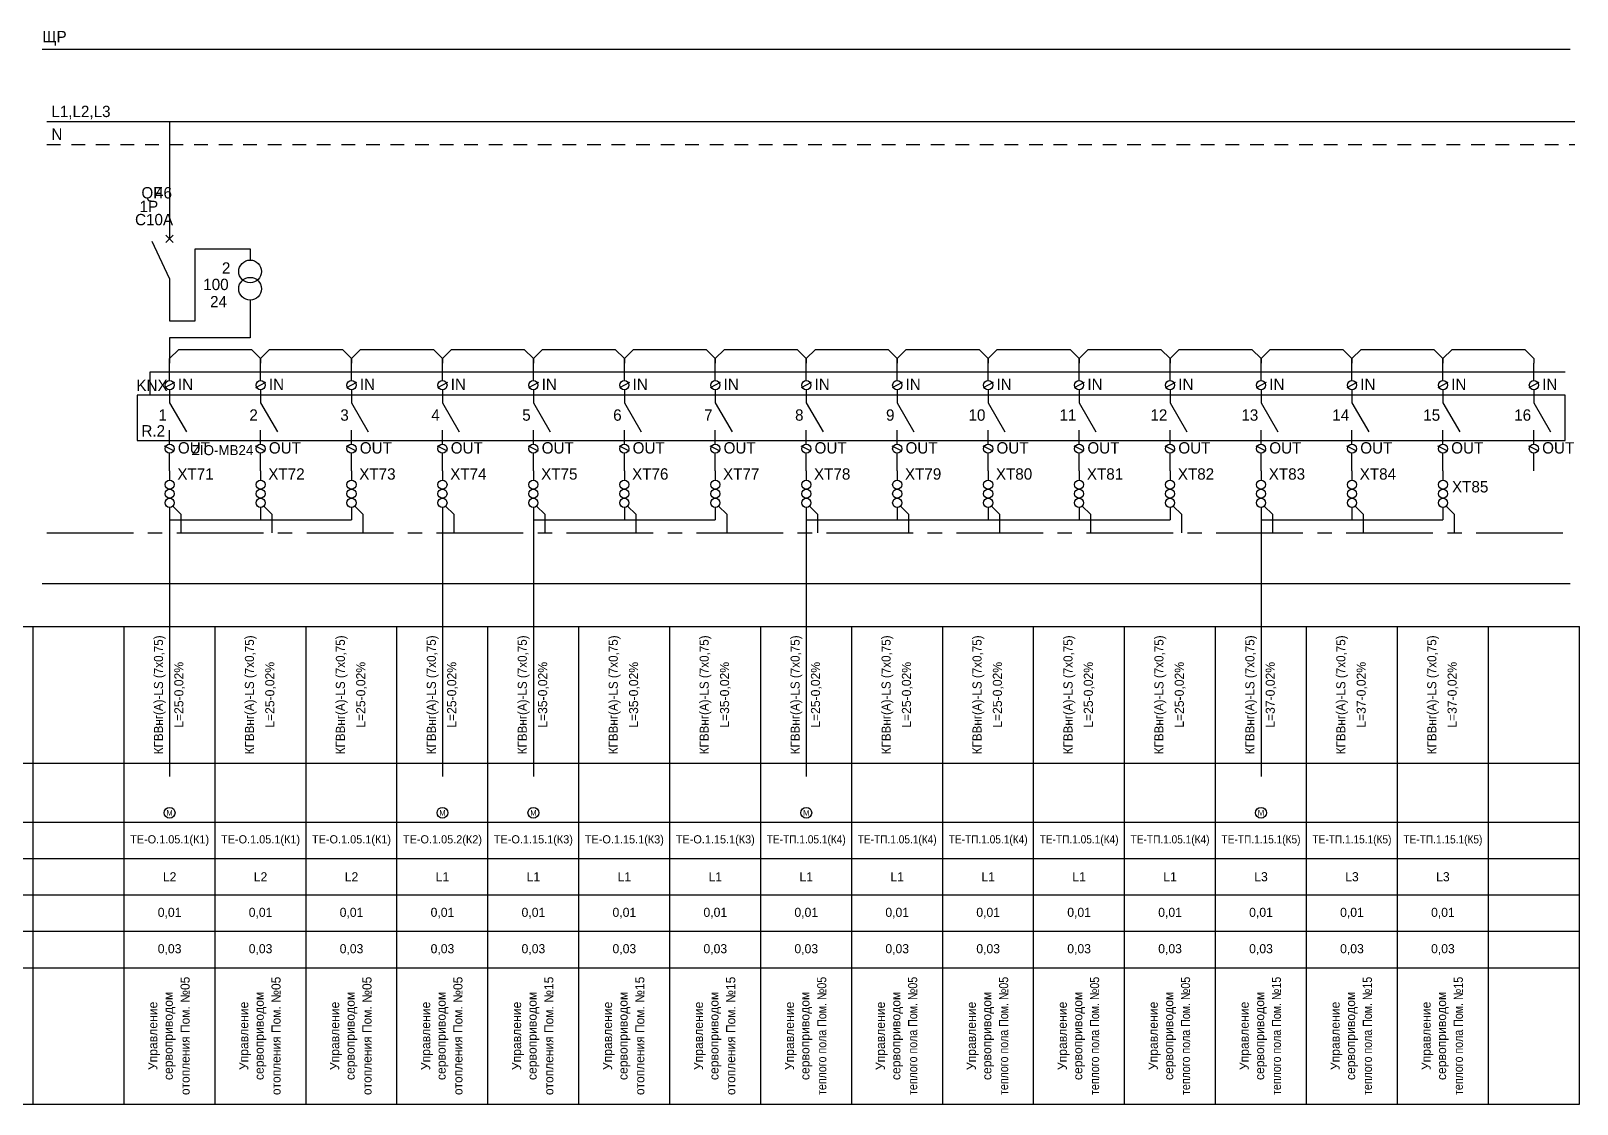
# Model space of a CAD drawing. Header units: millimetres. Extents: x 2497 to 11797, y 1522 to 1758.
# Drawn here: x 4536.7 to 4876.7, y 1522.5 to 1758.5 of the extents above; entities that cross this region are included whole.
import ezdxf
from ezdxf.enums import TextEntityAlignment as Align

# ---------------------------------------------------------------- set-up
doc = ezdxf.new("R2010")
doc.units = ezdxf.units.MM
doc.linetypes.add('CENTER2', pattern=[28.575, 19.05, -3.175, 3.175, -3.175])
doc.linetypes.add('JIS_02_0.7', pattern=[1.35, 0.75, -0.6])
for name, color, linetype in [('SX_BLOCKS', 7, 'Continuous'), ('SX_BOUND', 8, 'Continuous'), ('SX_KNX', 1, 'Continuous'), ('SX_LINES', 7, 'Continuous'), ('SX_N', 4, 'JIS_02_0.7'), ('SX_PE', 3, 'CENTER2'), ('SX_TABLE', 7, 'Continuous'), ('SX_TEXT', 7, 'Continuous')]:
    doc.layers.add(name, color=color, linetype=linetype)
doc.styles.add('UNC_GOST_Scheme', font='txt')

# ---------------------------------------------------------------- blocks, each defined once
blk = doc.blocks.new('SX_TCOL')
for p, q in [((-10, 105), (10, 105)), ((10, 0), (10, 105)), ((-10, 75), (10, 75)), ((-10, 62), (10, 62)), ((-10, 54), (10, 54)), ((-10, 46), (10, 46)), ((-10, 38), (10, 38)), ((-10, 30), (10, 30)), ((-10, 0), (10, 0))]:
    blk.add_line(p, q)
at = {"style": 'UNC_GOST_Scheme'}
for tag, p in [('CAB1', (-2.2, 90)), ('CAB2', (2.2, 90)), ('NAME1', (-3.4, 15)), ('NAME2', (0, 15)), ('NAME3', (3.4, 15))]:
    blk.add_attdef(tag, text='', height=2, rotation=90, dxfattribs=at).set_placement(p, align=Align.MIDDLE)
for tag, height, p in [('LINE', 1.8, (0, 58)), ('PH', 2, (0, 50)), ('POW', 2, (0, 42)), ('CUR', 2, (0, 34))]:
    blk.add_attdef(tag, text='', height=height, dxfattribs=at).set_placement(p, align=Align.MIDDLE)
blk = doc.blocks.new('SX_QF')
for p, q in [((0, -45), (-3.8, -36.9)), ((-0.8, -37.1), (0.8, -35.5)), ((-0.8, -35.5), (0.8, -37.1)), ((0, -45), (0, -54.3))]:
    blk.add_line(p, q)
at = {"style": 'UNC_GOST_Scheme'}
blk.add_text('QF', height=2.5, dxfattribs=at).set_placement((-6.2, -27.4))
for tag, p in [('N', (-3.2, -27.4)), ('P', (-6.6, -30.4)), ('MA', (-9.4, -36.1)), ('A', (-7.6, -33.3))]:
    blk.add_attdef(tag, p, '', height=2.5, dxfattribs=at)
blk = doc.blocks.new('SX_T')
for p, q in [((0, 0), (0, -2.5)), ((0, -11.3), (0, -13.8))]:
    blk.add_line(p, q)
for centre in [(0, -5), (0, -8.8)]:
    blk.add_circle(centre, 2.5)
at = {"style": 'UNC_GOST_Scheme'}
for tag, p in [('N', (-6.2, -5.5)), ('W', (-10.3, -9.1)), ('V', (-8.8, -12.9))]:
    blk.add_attdef(tag, p, '', height=2.5, dxfattribs=at)
blk = doc.blocks.new('SX_CH')
for p, q in [((0, 19.84), (0, 23.7)), ((1.1, 19.4), (-1.1, 18.28)), ((0, 17.84), (0, 14.96)), ((0, 14.96), (3.69, 8.57)), ((0, 5.86), (0, 8.96)), ((1.1, 4.3), (-1.1, 5.42)), ((0, 0), (0, 3.86))]:
    blk.add_line(p, q)
for centre in [(0, 18.84), (0, 4.86)]:
    blk.add_circle(centre, 1)
at = {"style": 'UNC_GOST_Scheme'}
for s, p in [('IN', (1.82, 17.78)), ('OUT', (1.82, 3.8))]:
    blk.add_text(s, height=2.5, dxfattribs=at).set_placement(p)
blk.add_attdef('CH', text='', height=2.5, dxfattribs=at).set_placement((-0.6, 11.02), align=Align.RIGHT)
blk = doc.blocks.new('SX_XT')
at = {"color": 30}
blk.add_circle((0, -1), 1, dxfattribs=at)
at = {"color": 5}
blk.add_circle((0, -3), 1, dxfattribs=at)
at = {"color": 3}
blk.add_circle((0, -5), 1, dxfattribs=at)
at = {"style": 'UNC_GOST_Scheme'}
blk.add_attdef('N', (1.7, 0.1), '', height=2.5, dxfattribs=at)
blk = doc.blocks.new('SX_U_M')
blk.add_circle((0, 0), 1.2)
at = {"style": 'UNC_GOST_Scheme'}
blk.add_text('M', height=1.2, dxfattribs=at).set_placement((0, 0), align=Align.MIDDLE)

msp = doc.modelspace()

# ---------------------------------------------------------------- linework, layer by layer
at = {"layer": 'SX_BOUND'}
for p, q in [((4539.18, 1754.46), (4875.18, 1754.46)), ((4539.18, 1636.96), (4875.18, 1636.96))]:
    msp.add_line(p, q, dxfattribs=at)
at = {"layer": 'SX_KNX'}
for p, q in [((4562.88, 1678.37), (4562.88, 1683.46)), ((4562.88, 1683.46), (4874.08, 1683.46))]:
    msp.add_line(p, q, dxfattribs=at)
at = {"layer": 'SX_LINES'}
for p, q in [((4540.18, 1738.51), (4876.18, 1738.51)), ((4567.18, 1738.51), (4567.18, 1712.72)), ((4572.82, 1694.71), (4572.82, 1710.57)), ((4572.82, 1710.57), (4584.88, 1710.57)), ((4584.88, 1696.77), (4584.88, 1690.99)), ((4567.18, 1694.71), (4572.82, 1694.71)), ((4584.88, 1690.99), (4567.18, 1690.99)), ((4567.18, 1690.99), (4567.18, 1685.42)), ((4567.18, 1686.42), (4569.18, 1688.42)), ((4567.18, 1685.42), (4567.18, 1686.42)), ((4569.18, 1688.42), (4585.18, 1688.42)), ((4585.18, 1688.42), (4587.18, 1686.42)), ((4587.18, 1686.42), (4589.18, 1688.42)), ((4587.18, 1686.42), (4587.18, 1685.42)), ((4587.18, 1685.42), (4587.18, 1686.42)), ((4589.18, 1688.42), (4605.18, 1688.42)), ((4605.18, 1688.42), (4607.18, 1686.42)), ((4607.18, 1686.42), (4609.18, 1688.42)), ((4607.18, 1686.42), (4607.18, 1685.42)), ((4607.18, 1685.42), (4607.18, 1686.42)), ((4609.18, 1688.42), (4625.18, 1688.42)), ((4625.18, 1688.42), (4627.18, 1686.42)), ((4627.18, 1686.42), (4629.18, 1688.42)), ((4627.18, 1686.42), (4627.18, 1685.42)), ((4627.18, 1685.42), (4627.18, 1686.42)), ((4629.18, 1688.42), (4645.18, 1688.42)), ((4645.18, 1688.42), (4647.18, 1686.42)), ((4647.18, 1686.42), (4649.18, 1688.42)), ((4647.18, 1686.42), (4647.18, 1685.42)), ((4647.18, 1685.42), (4647.18, 1686.42)), ((4649.18, 1688.42), (4665.18, 1688.42)), ((4665.18, 1688.42), (4667.18, 1686.42)), ((4667.18, 1686.42), (4669.18, 1688.42)), ((4667.18, 1686.42), (4667.18, 1685.42)), ((4667.18, 1685.42), (4667.18, 1686.42)), ((4669.18, 1688.42), (4685.18, 1688.42)), ((4685.18, 1688.42), (4687.18, 1686.42)), ((4687.18, 1686.42), (4689.18, 1688.42)), ((4687.18, 1686.42), (4687.18, 1685.42)), ((4687.18, 1685.42), (4687.18, 1686.42)), ((4689.18, 1688.42), (4705.18, 1688.42)), ((4705.18, 1688.42), (4707.18, 1686.42)), ((4707.18, 1686.42), (4709.18, 1688.42)), ((4707.18, 1686.42), (4707.18, 1685.42)), ((4707.18, 1685.42), (4707.18, 1686.42)), ((4709.18, 1688.42), (4725.18, 1688.42)), ((4725.18, 1688.42), (4727.18, 1686.42)), ((4727.18, 1686.42), (4729.18, 1688.42)), ((4727.18, 1686.42), (4727.18, 1685.42)), ((4727.18, 1685.42), (4727.18, 1686.42)), ((4729.18, 1688.42), (4745.18, 1688.42)), ((4745.18, 1688.42), (4747.18, 1686.42)), ((4747.18, 1686.42), (4749.18, 1688.42)), ((4747.18, 1686.42), (4747.18, 1685.42)), ((4747.18, 1685.42), (4747.18, 1686.42)), ((4749.18, 1688.42), (4765.18, 1688.42)), ((4765.18, 1688.42), (4767.18, 1686.42)), ((4767.18, 1686.42), (4769.18, 1688.42)), ((4767.18, 1686.42), (4767.18, 1685.42)), ((4767.18, 1685.42), (4767.18, 1686.42)), ((4769.18, 1688.42), (4785.18, 1688.42)), ((4785.18, 1688.42), (4787.18, 1686.42)), ((4787.18, 1686.42), (4789.18, 1688.42)), ((4787.18, 1686.42), (4787.18, 1685.42)), ((4787.18, 1685.42), (4787.18, 1686.42)), ((4789.18, 1688.42), (4805.18, 1688.42)), ((4805.18, 1688.42), (4807.18, 1686.42)), ((4807.18, 1686.42), (4809.18, 1688.42)), ((4807.18, 1686.42), (4807.18, 1685.42)), ((4807.18, 1685.42), (4807.18, 1686.42)), ((4809.18, 1688.42), (4825.18, 1688.42)), ((4825.18, 1688.42), (4827.18, 1686.42)), ((4827.18, 1686.42), (4829.18, 1688.42)), ((4827.18, 1686.42), (4827.18, 1685.42)), ((4827.18, 1685.42), (4827.18, 1686.42)), ((4829.18, 1688.42), (4845.18, 1688.42)), ((4845.18, 1688.42), (4847.18, 1686.42)), ((4847.18, 1686.42), (4849.18, 1688.42)), ((4847.18, 1686.42), (4847.18, 1685.42)), ((4847.18, 1685.42), (4847.18, 1686.42)), ((4849.18, 1688.42), (4865.18, 1688.42)), ((4865.18, 1688.42), (4867.18, 1686.42)), ((4867.18, 1686.42), (4867.18, 1685.42)), ((4874.08, 1678.37), (4560.08, 1678.37)), ((4560.08, 1678.37), (4560.08, 1668.37)), ((4874.08, 1668.37), (4874.08, 1678.37)), ((4560.08, 1668.37), (4874.08, 1668.37)), ((4567.18, 1661.72), (4567.18, 1659.68)), ((4587.18, 1661.72), (4587.18, 1659.68)), ((4607.18, 1661.72), (4607.18, 1659.68)), ((4627.18, 1661.72), (4627.18, 1659.68)), ((4647.18, 1661.72), (4647.18, 1659.68)), ((4667.18, 1661.72), (4667.18, 1659.68)), ((4687.18, 1661.72), (4687.18, 1659.68)), ((4707.18, 1661.72), (4707.18, 1659.68)), ((4727.18, 1661.72), (4727.18, 1659.68)), ((4747.18, 1661.72), (4747.18, 1659.68)), ((4767.18, 1661.72), (4767.18, 1659.68)), ((4787.18, 1661.72), (4787.18, 1659.68)), ((4807.18, 1661.72), (4807.18, 1659.68)), ((4827.18, 1661.72), (4827.18, 1659.68)), ((4847.18, 1661.72), (4847.18, 1659.68)), ((4567.18, 1653.68), (4567.18, 1594.51)), ((4587.18, 1653.68), (4587.18, 1650.96)), ((4607.18, 1653.68), (4607.18, 1650.96)), ((4627.18, 1653.68), (4627.18, 1594.51)), ((4647.18, 1653.68), (4647.18, 1594.51)), ((4667.18, 1653.68), (4667.18, 1650.96)), ((4687.18, 1653.68), (4687.18, 1650.96)), ((4707.18, 1653.68), (4707.18, 1594.51)), ((4727.18, 1653.68), (4727.18, 1650.96)), ((4747.18, 1653.68), (4747.18, 1650.96)), ((4767.18, 1653.68), (4767.18, 1650.96)), ((4787.18, 1653.68), (4787.18, 1650.96)), ((4807.18, 1653.68), (4807.18, 1594.51)), ((4827.18, 1653.68), (4827.18, 1650.96)), ((4847.18, 1653.68), (4847.18, 1650.96)), ((4567.18, 1650.96), (4587.18, 1650.96)), ((4587.18, 1650.96), (4607.18, 1650.96)), ((4647.18, 1650.96), (4667.18, 1650.96)), ((4667.18, 1650.96), (4687.18, 1650.96)), ((4707.18, 1650.96), (4727.18, 1650.96)), ((4727.18, 1650.96), (4747.18, 1650.96)), ((4747.18, 1650.96), (4767.18, 1650.96)), ((4767.18, 1650.96), (4787.18, 1650.96)), ((4807.18, 1650.96), (4827.18, 1650.96)), ((4827.18, 1650.96), (4847.18, 1650.96))]:
    msp.add_line(p, q, dxfattribs=at)
at = {"layer": 'SX_N', "ltscale": 4}
msp.add_line((4540.18, 1733.51), (4876.18, 1733.51), dxfattribs=at)
at = {"layer": 'SX_PE'}
for p, q in [((4567.88, 1653.98), (4569.68, 1652.18)), ((4587.88, 1653.98), (4589.68, 1652.18)), ((4607.88, 1653.98), (4609.68, 1652.18)), ((4627.88, 1653.98), (4629.68, 1652.18)), ((4647.88, 1653.98), (4649.68, 1652.18)), ((4667.88, 1653.98), (4669.68, 1652.18)), ((4687.88, 1653.98), (4689.68, 1652.18)), ((4707.88, 1653.98), (4709.68, 1652.18)), ((4727.88, 1653.98), (4729.68, 1652.18)), ((4747.88, 1653.98), (4749.68, 1652.18)), ((4767.88, 1653.98), (4769.68, 1652.18)), ((4787.88, 1653.98), (4789.68, 1652.18)), ((4807.88, 1653.98), (4809.68, 1652.18)), ((4827.88, 1653.98), (4829.68, 1652.18)), ((4847.88, 1653.98), (4849.68, 1652.18)), ((4569.68, 1652.18), (4569.68, 1648.06)), ((4589.68, 1652.18), (4589.68, 1648.06)), ((4609.68, 1652.18), (4609.68, 1648.06)), ((4629.68, 1652.18), (4629.68, 1648.06)), ((4649.68, 1652.18), (4649.68, 1648.06)), ((4669.68, 1652.18), (4669.68, 1648.06)), ((4689.68, 1652.18), (4689.68, 1648.06)), ((4709.68, 1652.18), (4709.68, 1648.06)), ((4729.68, 1652.18), (4729.68, 1648.06)), ((4749.68, 1652.18), (4749.68, 1648.06)), ((4769.68, 1652.18), (4769.68, 1648.06)), ((4789.68, 1652.18), (4789.68, 1648.06)), ((4809.68, 1652.18), (4809.68, 1648.06)), ((4829.68, 1652.18), (4829.68, 1648.06)), ((4849.68, 1652.18), (4849.68, 1648.06)), ((4540.18, 1648.06), (4876.18, 1648.06))]:
    msp.add_line(p, q, dxfattribs=at)

# ---------------------------------------------------------------- block references
at = {"layer": 'SX_BLOCKS'}
for name, p, values in [('SX_QF', (4567.18, 1749.02), {'N': '46', 'P': '1P', 'A': 'С10А'}), ('SX_CH', (4567.18, 1661.72), {'CH': '1'}), ('SX_CH', (4587.18, 1661.72), {'CH': '2'}), ('SX_CH', (4607.18, 1661.72), {'CH': '3'}), ('SX_CH', (4627.18, 1661.72), {'CH': '4'}), ('SX_CH', (4647.18, 1661.72), {'CH': '5'}), ('SX_CH', (4667.18, 1661.72), {'CH': '6'}), ('SX_CH', (4687.18, 1661.72), {'CH': '7'}), ('SX_CH', (4707.18, 1661.72), {'CH': '8'}), ('SX_CH', (4727.18, 1661.72), {'CH': '9'}), ('SX_CH', (4747.18, 1661.72), {'CH': '10'}), ('SX_CH', (4767.18, 1661.72), {'CH': '11'}), ('SX_CH', (4787.18, 1661.72), {'CH': '12'}), ('SX_CH', (4807.18, 1661.72), {'CH': '13'}), ('SX_CH', (4827.18, 1661.72), {'CH': '14'}), ('SX_CH', (4847.18, 1661.72), {'CH': '15'}), ('SX_CH', (4867.18, 1661.72), {'CH': '16'}), ('SX_XT', (4567.18, 1659.68), {'N': 'XT71'}), ('SX_XT', (4587.18, 1659.68), {'N': 'XT72'}), ('SX_XT', (4607.18, 1659.68), {'N': 'XT73'}), ('SX_XT', (4627.18, 1659.68), {'N': 'XT74'}), ('SX_XT', (4647.18, 1659.68), {'N': 'XT75'}), ('SX_XT', (4667.18, 1659.68), {'N': 'XT76'}), ('SX_XT', (4687.18, 1659.68), {'N': 'XT77'}), ('SX_XT', (4707.18, 1659.68), {'N': 'XT78'}), ('SX_XT', (4727.18, 1659.68), {'N': 'XT79'}), ('SX_XT', (4747.18, 1659.68), {'N': 'XT80'}), ('SX_XT', (4767.18, 1659.68), {'N': 'XT81'}), ('SX_XT', (4787.18, 1659.68), {'N': 'XT82'}), ('SX_XT', (4807.18, 1659.68), {'N': 'XT83'}), ('SX_XT', (4827.18, 1659.68), {'N': 'XT84'})]:
    msp.add_blockref(name, p, dxfattribs=at).add_auto_attribs(values)
at = {"layer": 'SX_BLOCKS', "color": 244, "true_color": 0x991b1e}
msp.add_blockref('SX_T', (4584.88, 1710.57), dxfattribs=at).add_auto_attribs({'N': '2', 'W': '100', 'V': '24'})
at = {"layer": 'SX_BLOCKS'}
ref = msp.add_blockref('SX_XT', (4847.18, 1659.68), dxfattribs=at)
ref.add_attrib('N', 'XT85', (4849.18, 1656.97), dxfattribs={"layer": '0', "height": 2.5, "style": 'UNC_GOST_Scheme'})
at = {"layer": 'SX_BLOCKS', "color": 244, "true_color": 0x991b1e}
for p in [(4567.18, 1586.52), (4627.18, 1586.52), (4647.18, 1586.52), (4707.18, 1586.52), (4807.18, 1586.52)]:
    msp.add_blockref('SX_U_M', p, dxfattribs=at)
at = {"layer": 'SX_TABLE'}
for p in [(4527.18, 1522.46), (4547.18, 1522.46), (4867.18, 1522.46)]:
    msp.add_blockref('SX_TCOL', p, dxfattribs=at)
ref = msp.add_blockref('SX_TCOL', (4567.18, 1522.46), dxfattribs=at)
ref.add_attrib('NAME1', 'Управление', dxfattribs={"layer": '0', "height": 2, "rotation": 90, "style": 'UNC_GOST_Scheme'}).set_placement((4563.78, 1537.46), align=Align.MIDDLE)
ref.add_attrib('NAME2', 'сервоприводом', dxfattribs={"layer": '0', "height": 2, "rotation": 90, "style": 'UNC_GOST_Scheme'}).set_placement((4567.18, 1537.46), align=Align.MIDDLE)
ref.add_attrib('NAME3', 'отопления Пом. №05', dxfattribs={"layer": '0', "height": 2, "rotation": 90, "style": 'UNC_GOST_Scheme', "width": 0.984921}).set_placement((4570.58, 1537.46), align=Align.MIDDLE)
ref.add_attrib('CUR', '0,03', dxfattribs={"layer": '0', "height": 2, "style": 'UNC_GOST_Scheme'}).set_placement((4567.18, 1556.46), align=Align.MIDDLE)
ref.add_attrib('POW', '0,01', dxfattribs={"layer": '0', "height": 2, "style": 'UNC_GOST_Scheme'}).set_placement((4567.18, 1564.46), align=Align.MIDDLE)
ref.add_attrib('PH', 'L2', dxfattribs={"layer": '0', "height": 2, "style": 'UNC_GOST_Scheme'}).set_placement((4567.18, 1572.46), align=Align.MIDDLE)
ref.add_attrib('LINE', 'TE-O.1.05.1(К1)', dxfattribs={"layer": '0', "height": 1.8, "style": 'UNC_GOST_Scheme', "width": 0.995315}).set_placement((4567.18, 1580.46), align=Align.MIDDLE)
ref.add_attrib('CAB1', 'КГВВнг(А)-LS (7х0,75)', dxfattribs={"layer": '0', "height": 2, "rotation": 90, "style": 'UNC_GOST_Scheme', "width": 0.957197}).set_placement((4564.98, 1612.46), align=Align.MIDDLE)
ref.add_attrib('CAB2', 'L=25-0,02%', dxfattribs={"layer": '0', "height": 2, "rotation": 90, "style": 'UNC_GOST_Scheme'}).set_placement((4569.38, 1612.46), align=Align.MIDDLE)
ref = msp.add_blockref('SX_TCOL', (4587.18, 1522.46), dxfattribs=at)
ref.add_attrib('NAME1', 'Управление', dxfattribs={"layer": '0', "height": 2, "rotation": 90, "style": 'UNC_GOST_Scheme'}).set_placement((4583.78, 1537.46), align=Align.MIDDLE)
ref.add_attrib('NAME2', 'сервоприводом', dxfattribs={"layer": '0', "height": 2, "rotation": 90, "style": 'UNC_GOST_Scheme'}).set_placement((4587.18, 1537.46), align=Align.MIDDLE)
ref.add_attrib('NAME3', 'отопления Пом. №05', dxfattribs={"layer": '0', "height": 2, "rotation": 90, "style": 'UNC_GOST_Scheme', "width": 0.984921}).set_placement((4590.58, 1537.46), align=Align.MIDDLE)
ref.add_attrib('CUR', '0,03', dxfattribs={"layer": '0', "height": 2, "style": 'UNC_GOST_Scheme'}).set_placement((4587.18, 1556.46), align=Align.MIDDLE)
ref.add_attrib('POW', '0,01', dxfattribs={"layer": '0', "height": 2, "style": 'UNC_GOST_Scheme'}).set_placement((4587.18, 1564.46), align=Align.MIDDLE)
ref.add_attrib('PH', 'L2', dxfattribs={"layer": '0', "height": 2, "style": 'UNC_GOST_Scheme'}).set_placement((4587.18, 1572.46), align=Align.MIDDLE)
ref.add_attrib('LINE', 'TE-O.1.05.1(К1)', dxfattribs={"layer": '0', "height": 1.8, "style": 'UNC_GOST_Scheme', "width": 0.995315}).set_placement((4587.18, 1580.46), align=Align.MIDDLE)
ref.add_attrib('CAB1', 'КГВВнг(А)-LS (7х0,75)', dxfattribs={"layer": '0', "height": 2, "rotation": 90, "style": 'UNC_GOST_Scheme', "width": 0.957197}).set_placement((4584.98, 1612.46), align=Align.MIDDLE)
ref.add_attrib('CAB2', 'L=25-0,02%', dxfattribs={"layer": '0', "height": 2, "rotation": 90, "style": 'UNC_GOST_Scheme'}).set_placement((4589.38, 1612.46), align=Align.MIDDLE)
ref = msp.add_blockref('SX_TCOL', (4607.18, 1522.46), dxfattribs=at)
ref.add_attrib('NAME1', 'Управление', dxfattribs={"layer": '0', "height": 2, "rotation": 90, "style": 'UNC_GOST_Scheme'}).set_placement((4603.78, 1537.46), align=Align.MIDDLE)
ref.add_attrib('NAME2', 'сервоприводом', dxfattribs={"layer": '0', "height": 2, "rotation": 90, "style": 'UNC_GOST_Scheme'}).set_placement((4607.18, 1537.46), align=Align.MIDDLE)
ref.add_attrib('NAME3', 'отопления Пом. №05', dxfattribs={"layer": '0', "height": 2, "rotation": 90, "style": 'UNC_GOST_Scheme', "width": 0.984921}).set_placement((4610.58, 1537.46), align=Align.MIDDLE)
ref.add_attrib('CUR', '0,03', dxfattribs={"layer": '0', "height": 2, "style": 'UNC_GOST_Scheme'}).set_placement((4607.18, 1556.46), align=Align.MIDDLE)
ref.add_attrib('POW', '0,01', dxfattribs={"layer": '0', "height": 2, "style": 'UNC_GOST_Scheme'}).set_placement((4607.18, 1564.46), align=Align.MIDDLE)
ref.add_attrib('PH', 'L2', dxfattribs={"layer": '0', "height": 2, "style": 'UNC_GOST_Scheme'}).set_placement((4607.18, 1572.46), align=Align.MIDDLE)
ref.add_attrib('LINE', 'TE-O.1.05.1(К1)', dxfattribs={"layer": '0', "height": 1.8, "style": 'UNC_GOST_Scheme', "width": 0.995315}).set_placement((4607.18, 1580.46), align=Align.MIDDLE)
ref.add_attrib('CAB1', 'КГВВнг(А)-LS (7х0,75)', dxfattribs={"layer": '0', "height": 2, "rotation": 90, "style": 'UNC_GOST_Scheme', "width": 0.957197}).set_placement((4604.98, 1612.46), align=Align.MIDDLE)
ref.add_attrib('CAB2', 'L=25-0,02%', dxfattribs={"layer": '0', "height": 2, "rotation": 90, "style": 'UNC_GOST_Scheme'}).set_placement((4609.38, 1612.46), align=Align.MIDDLE)
ref = msp.add_blockref('SX_TCOL', (4627.18, 1522.46), dxfattribs=at)
ref.add_attrib('NAME1', 'Управление', dxfattribs={"layer": '0', "height": 2, "rotation": 90, "style": 'UNC_GOST_Scheme'}).set_placement((4623.78, 1537.46), align=Align.MIDDLE)
ref.add_attrib('NAME2', 'сервоприводом', dxfattribs={"layer": '0', "height": 2, "rotation": 90, "style": 'UNC_GOST_Scheme'}).set_placement((4627.18, 1537.46), align=Align.MIDDLE)
ref.add_attrib('NAME3', 'отопления Пом. №05', dxfattribs={"layer": '0', "height": 2, "rotation": 90, "style": 'UNC_GOST_Scheme', "width": 0.984921}).set_placement((4630.58, 1537.46), align=Align.MIDDLE)
ref.add_attrib('CUR', '0,03', dxfattribs={"layer": '0', "height": 2, "style": 'UNC_GOST_Scheme'}).set_placement((4627.18, 1556.46), align=Align.MIDDLE)
ref.add_attrib('POW', '0,01', dxfattribs={"layer": '0', "height": 2, "style": 'UNC_GOST_Scheme'}).set_placement((4627.18, 1564.46), align=Align.MIDDLE)
ref.add_attrib('PH', 'L1', dxfattribs={"layer": '0', "height": 2, "style": 'UNC_GOST_Scheme'}).set_placement((4627.18, 1572.46), align=Align.MIDDLE)
ref.add_attrib('LINE', 'TE-O.1.05.2(К2)', dxfattribs={"layer": '0', "height": 1.8, "style": 'UNC_GOST_Scheme', "width": 0.995315}).set_placement((4627.18, 1580.46), align=Align.MIDDLE)
ref.add_attrib('CAB1', 'КГВВнг(А)-LS (7х0,75)', dxfattribs={"layer": '0', "height": 2, "rotation": 90, "style": 'UNC_GOST_Scheme', "width": 0.957197}).set_placement((4624.98, 1612.46), align=Align.MIDDLE)
ref.add_attrib('CAB2', 'L=25-0,02%', dxfattribs={"layer": '0', "height": 2, "rotation": 90, "style": 'UNC_GOST_Scheme'}).set_placement((4629.38, 1612.46), align=Align.MIDDLE)
ref = msp.add_blockref('SX_TCOL', (4647.18, 1522.46), dxfattribs=at)
ref.add_attrib('NAME1', 'Управление', dxfattribs={"layer": '0', "height": 2, "rotation": 90, "style": 'UNC_GOST_Scheme'}).set_placement((4643.78, 1537.46), align=Align.MIDDLE)
ref.add_attrib('NAME2', 'сервоприводом', dxfattribs={"layer": '0', "height": 2, "rotation": 90, "style": 'UNC_GOST_Scheme'}).set_placement((4647.18, 1537.46), align=Align.MIDDLE)
ref.add_attrib('NAME3', 'отопления Пом. №15', dxfattribs={"layer": '0', "height": 2, "rotation": 90, "style": 'UNC_GOST_Scheme', "width": 0.984921}).set_placement((4650.58, 1537.46), align=Align.MIDDLE)
ref.add_attrib('CUR', '0,03', dxfattribs={"layer": '0', "height": 2, "style": 'UNC_GOST_Scheme'}).set_placement((4647.18, 1556.46), align=Align.MIDDLE)
ref.add_attrib('POW', '0,01', dxfattribs={"layer": '0', "height": 2, "style": 'UNC_GOST_Scheme'}).set_placement((4647.18, 1564.46), align=Align.MIDDLE)
ref.add_attrib('PH', 'L1', dxfattribs={"layer": '0', "height": 2, "style": 'UNC_GOST_Scheme'}).set_placement((4647.18, 1572.46), align=Align.MIDDLE)
ref.add_attrib('LINE', 'TE-O.1.15.1(К3)', dxfattribs={"layer": '0', "height": 1.8, "style": 'UNC_GOST_Scheme', "width": 0.995315}).set_placement((4647.18, 1580.46), align=Align.MIDDLE)
ref.add_attrib('CAB1', 'КГВВнг(А)-LS (7х0,75)', dxfattribs={"layer": '0', "height": 2, "rotation": 90, "style": 'UNC_GOST_Scheme', "width": 0.957197}).set_placement((4644.98, 1612.46), align=Align.MIDDLE)
ref.add_attrib('CAB2', 'L=35-0,02%', dxfattribs={"layer": '0', "height": 2, "rotation": 90, "style": 'UNC_GOST_Scheme'}).set_placement((4649.38, 1612.46), align=Align.MIDDLE)
ref = msp.add_blockref('SX_TCOL', (4667.18, 1522.46), dxfattribs=at)
ref.add_attrib('NAME1', 'Управление', dxfattribs={"layer": '0', "height": 2, "rotation": 90, "style": 'UNC_GOST_Scheme'}).set_placement((4663.78, 1537.46), align=Align.MIDDLE)
ref.add_attrib('NAME2', 'сервоприводом', dxfattribs={"layer": '0', "height": 2, "rotation": 90, "style": 'UNC_GOST_Scheme'}).set_placement((4667.18, 1537.46), align=Align.MIDDLE)
ref.add_attrib('NAME3', 'отопления Пом. №15', dxfattribs={"layer": '0', "height": 2, "rotation": 90, "style": 'UNC_GOST_Scheme', "width": 0.984921}).set_placement((4670.58, 1537.46), align=Align.MIDDLE)
ref.add_attrib('CUR', '0,03', dxfattribs={"layer": '0', "height": 2, "style": 'UNC_GOST_Scheme'}).set_placement((4667.18, 1556.46), align=Align.MIDDLE)
ref.add_attrib('POW', '0,01', dxfattribs={"layer": '0', "height": 2, "style": 'UNC_GOST_Scheme'}).set_placement((4667.18, 1564.46), align=Align.MIDDLE)
ref.add_attrib('PH', 'L1', dxfattribs={"layer": '0', "height": 2, "style": 'UNC_GOST_Scheme'}).set_placement((4667.18, 1572.46), align=Align.MIDDLE)
ref.add_attrib('LINE', 'TE-O.1.15.1(К3)', dxfattribs={"layer": '0', "height": 1.8, "style": 'UNC_GOST_Scheme', "width": 0.995315}).set_placement((4667.18, 1580.46), align=Align.MIDDLE)
ref.add_attrib('CAB1', 'КГВВнг(А)-LS (7х0,75)', dxfattribs={"layer": '0', "height": 2, "rotation": 90, "style": 'UNC_GOST_Scheme', "width": 0.957197}).set_placement((4664.98, 1612.46), align=Align.MIDDLE)
ref.add_attrib('CAB2', 'L=35-0,02%', dxfattribs={"layer": '0', "height": 2, "rotation": 90, "style": 'UNC_GOST_Scheme'}).set_placement((4669.38, 1612.46), align=Align.MIDDLE)
ref = msp.add_blockref('SX_TCOL', (4687.18, 1522.46), dxfattribs=at)
ref.add_attrib('NAME1', 'Управление', dxfattribs={"layer": '0', "height": 2, "rotation": 90, "style": 'UNC_GOST_Scheme'}).set_placement((4683.78, 1537.46), align=Align.MIDDLE)
ref.add_attrib('NAME2', 'сервоприводом', dxfattribs={"layer": '0', "height": 2, "rotation": 90, "style": 'UNC_GOST_Scheme'}).set_placement((4687.18, 1537.46), align=Align.MIDDLE)
ref.add_attrib('NAME3', 'отопления Пом. №15', dxfattribs={"layer": '0', "height": 2, "rotation": 90, "style": 'UNC_GOST_Scheme', "width": 0.984921}).set_placement((4690.58, 1537.46), align=Align.MIDDLE)
ref.add_attrib('CUR', '0,03', dxfattribs={"layer": '0', "height": 2, "style": 'UNC_GOST_Scheme'}).set_placement((4687.18, 1556.46), align=Align.MIDDLE)
ref.add_attrib('POW', '0,01', dxfattribs={"layer": '0', "height": 2, "style": 'UNC_GOST_Scheme'}).set_placement((4687.18, 1564.46), align=Align.MIDDLE)
ref.add_attrib('PH', 'L1', dxfattribs={"layer": '0', "height": 2, "style": 'UNC_GOST_Scheme'}).set_placement((4687.18, 1572.46), align=Align.MIDDLE)
ref.add_attrib('LINE', 'TE-O.1.15.1(К3)', dxfattribs={"layer": '0', "height": 1.8, "style": 'UNC_GOST_Scheme', "width": 0.995315}).set_placement((4687.18, 1580.46), align=Align.MIDDLE)
ref.add_attrib('CAB1', 'КГВВнг(А)-LS (7х0,75)', dxfattribs={"layer": '0', "height": 2, "rotation": 90, "style": 'UNC_GOST_Scheme', "width": 0.957197}).set_placement((4684.98, 1612.46), align=Align.MIDDLE)
ref.add_attrib('CAB2', 'L=35-0,02%', dxfattribs={"layer": '0', "height": 2, "rotation": 90, "style": 'UNC_GOST_Scheme'}).set_placement((4689.38, 1612.46), align=Align.MIDDLE)
ref = msp.add_blockref('SX_TCOL', (4707.18, 1522.46), dxfattribs=at)
ref.add_attrib('NAME1', 'Управление', dxfattribs={"layer": '0', "height": 2, "rotation": 90, "style": 'UNC_GOST_Scheme'}).set_placement((4703.78, 1537.46), align=Align.MIDDLE)
ref.add_attrib('NAME2', 'сервоприводом', dxfattribs={"layer": '0', "height": 2, "rotation": 90, "style": 'UNC_GOST_Scheme'}).set_placement((4707.18, 1537.46), align=Align.MIDDLE)
ref.add_attrib('NAME3', 'теплого пола Пом. №05', dxfattribs={"layer": '0', "height": 2, "rotation": 90, "style": 'UNC_GOST_Scheme', "width": 0.874238}).set_placement((4710.58, 1537.46), align=Align.MIDDLE)
ref.add_attrib('CUR', '0,03', dxfattribs={"layer": '0', "height": 2, "style": 'UNC_GOST_Scheme'}).set_placement((4707.18, 1556.46), align=Align.MIDDLE)
ref.add_attrib('POW', '0,01', dxfattribs={"layer": '0', "height": 2, "style": 'UNC_GOST_Scheme'}).set_placement((4707.18, 1564.46), align=Align.MIDDLE)
ref.add_attrib('PH', 'L1', dxfattribs={"layer": '0', "height": 2, "style": 'UNC_GOST_Scheme'}).set_placement((4707.18, 1572.46), align=Align.MIDDLE)
ref.add_attrib('LINE', 'TE-ТП.1.05.1(К4)', dxfattribs={"layer": '0', "height": 1.8, "style": 'UNC_GOST_Scheme', "width": 0.924396}).set_placement((4707.18, 1580.46), align=Align.MIDDLE)
ref.add_attrib('CAB1', 'КГВВнг(А)-LS (7х0,75)', dxfattribs={"layer": '0', "height": 2, "rotation": 90, "style": 'UNC_GOST_Scheme', "width": 0.957197}).set_placement((4704.98, 1612.46), align=Align.MIDDLE)
ref.add_attrib('CAB2', 'L=25-0,02%', dxfattribs={"layer": '0', "height": 2, "rotation": 90, "style": 'UNC_GOST_Scheme'}).set_placement((4709.38, 1612.46), align=Align.MIDDLE)
ref = msp.add_blockref('SX_TCOL', (4727.18, 1522.46), dxfattribs=at)
ref.add_attrib('NAME1', 'Управление', dxfattribs={"layer": '0', "height": 2, "rotation": 90, "style": 'UNC_GOST_Scheme'}).set_placement((4723.78, 1537.46), align=Align.MIDDLE)
ref.add_attrib('NAME2', 'сервоприводом', dxfattribs={"layer": '0', "height": 2, "rotation": 90, "style": 'UNC_GOST_Scheme'}).set_placement((4727.18, 1537.46), align=Align.MIDDLE)
ref.add_attrib('NAME3', 'теплого пола Пом. №05', dxfattribs={"layer": '0', "height": 2, "rotation": 90, "style": 'UNC_GOST_Scheme', "width": 0.874238}).set_placement((4730.58, 1537.46), align=Align.MIDDLE)
ref.add_attrib('CUR', '0,03', dxfattribs={"layer": '0', "height": 2, "style": 'UNC_GOST_Scheme'}).set_placement((4727.18, 1556.46), align=Align.MIDDLE)
ref.add_attrib('POW', '0,01', dxfattribs={"layer": '0', "height": 2, "style": 'UNC_GOST_Scheme'}).set_placement((4727.18, 1564.46), align=Align.MIDDLE)
ref.add_attrib('PH', 'L1', dxfattribs={"layer": '0', "height": 2, "style": 'UNC_GOST_Scheme'}).set_placement((4727.18, 1572.46), align=Align.MIDDLE)
ref.add_attrib('LINE', 'TE-ТП.1.05.1(К4)', dxfattribs={"layer": '0', "height": 1.8, "style": 'UNC_GOST_Scheme', "width": 0.924396}).set_placement((4727.18, 1580.46), align=Align.MIDDLE)
ref.add_attrib('CAB1', 'КГВВнг(А)-LS (7х0,75)', dxfattribs={"layer": '0', "height": 2, "rotation": 90, "style": 'UNC_GOST_Scheme', "width": 0.957197}).set_placement((4724.98, 1612.46), align=Align.MIDDLE)
ref.add_attrib('CAB2', 'L=25-0,02%', dxfattribs={"layer": '0', "height": 2, "rotation": 90, "style": 'UNC_GOST_Scheme'}).set_placement((4729.38, 1612.46), align=Align.MIDDLE)
ref = msp.add_blockref('SX_TCOL', (4747.18, 1522.46), dxfattribs=at)
ref.add_attrib('NAME1', 'Управление', dxfattribs={"layer": '0', "height": 2, "rotation": 90, "style": 'UNC_GOST_Scheme'}).set_placement((4743.78, 1537.46), align=Align.MIDDLE)
ref.add_attrib('NAME2', 'сервоприводом', dxfattribs={"layer": '0', "height": 2, "rotation": 90, "style": 'UNC_GOST_Scheme'}).set_placement((4747.18, 1537.46), align=Align.MIDDLE)
ref.add_attrib('NAME3', 'теплого пола Пом. №05', dxfattribs={"layer": '0', "height": 2, "rotation": 90, "style": 'UNC_GOST_Scheme', "width": 0.874238}).set_placement((4750.58, 1537.46), align=Align.MIDDLE)
ref.add_attrib('CUR', '0,03', dxfattribs={"layer": '0', "height": 2, "style": 'UNC_GOST_Scheme'}).set_placement((4747.18, 1556.46), align=Align.MIDDLE)
ref.add_attrib('POW', '0,01', dxfattribs={"layer": '0', "height": 2, "style": 'UNC_GOST_Scheme'}).set_placement((4747.18, 1564.46), align=Align.MIDDLE)
ref.add_attrib('PH', 'L1', dxfattribs={"layer": '0', "height": 2, "style": 'UNC_GOST_Scheme'}).set_placement((4747.18, 1572.46), align=Align.MIDDLE)
ref.add_attrib('LINE', 'TE-ТП.1.05.1(К4)', dxfattribs={"layer": '0', "height": 1.8, "style": 'UNC_GOST_Scheme', "width": 0.924396}).set_placement((4747.18, 1580.46), align=Align.MIDDLE)
ref.add_attrib('CAB1', 'КГВВнг(А)-LS (7х0,75)', dxfattribs={"layer": '0', "height": 2, "rotation": 90, "style": 'UNC_GOST_Scheme', "width": 0.957197}).set_placement((4744.98, 1612.46), align=Align.MIDDLE)
ref.add_attrib('CAB2', 'L=25-0,02%', dxfattribs={"layer": '0', "height": 2, "rotation": 90, "style": 'UNC_GOST_Scheme'}).set_placement((4749.38, 1612.46), align=Align.MIDDLE)
ref = msp.add_blockref('SX_TCOL', (4767.18, 1522.46), dxfattribs=at)
ref.add_attrib('NAME1', 'Управление', dxfattribs={"layer": '0', "height": 2, "rotation": 90, "style": 'UNC_GOST_Scheme'}).set_placement((4763.78, 1537.46), align=Align.MIDDLE)
ref.add_attrib('NAME2', 'сервоприводом', dxfattribs={"layer": '0', "height": 2, "rotation": 90, "style": 'UNC_GOST_Scheme'}).set_placement((4767.18, 1537.46), align=Align.MIDDLE)
ref.add_attrib('NAME3', 'теплого пола Пом. №05', dxfattribs={"layer": '0', "height": 2, "rotation": 90, "style": 'UNC_GOST_Scheme', "width": 0.874238}).set_placement((4770.58, 1537.46), align=Align.MIDDLE)
ref.add_attrib('CUR', '0,03', dxfattribs={"layer": '0', "height": 2, "style": 'UNC_GOST_Scheme'}).set_placement((4767.18, 1556.46), align=Align.MIDDLE)
ref.add_attrib('POW', '0,01', dxfattribs={"layer": '0', "height": 2, "style": 'UNC_GOST_Scheme'}).set_placement((4767.18, 1564.46), align=Align.MIDDLE)
ref.add_attrib('PH', 'L1', dxfattribs={"layer": '0', "height": 2, "style": 'UNC_GOST_Scheme'}).set_placement((4767.18, 1572.46), align=Align.MIDDLE)
ref.add_attrib('LINE', 'TE-ТП.1.05.1(К4)', dxfattribs={"layer": '0', "height": 1.8, "style": 'UNC_GOST_Scheme', "width": 0.924396}).set_placement((4767.18, 1580.46), align=Align.MIDDLE)
ref.add_attrib('CAB1', 'КГВВнг(А)-LS (7х0,75)', dxfattribs={"layer": '0', "height": 2, "rotation": 90, "style": 'UNC_GOST_Scheme', "width": 0.957197}).set_placement((4764.98, 1612.46), align=Align.MIDDLE)
ref.add_attrib('CAB2', 'L=25-0,02%', dxfattribs={"layer": '0', "height": 2, "rotation": 90, "style": 'UNC_GOST_Scheme'}).set_placement((4769.38, 1612.46), align=Align.MIDDLE)
ref = msp.add_blockref('SX_TCOL', (4787.18, 1522.46), dxfattribs=at)
ref.add_attrib('NAME1', 'Управление', dxfattribs={"layer": '0', "height": 2, "rotation": 90, "style": 'UNC_GOST_Scheme'}).set_placement((4783.78, 1537.46), align=Align.MIDDLE)
ref.add_attrib('NAME2', 'сервоприводом', dxfattribs={"layer": '0', "height": 2, "rotation": 90, "style": 'UNC_GOST_Scheme'}).set_placement((4787.18, 1537.46), align=Align.MIDDLE)
ref.add_attrib('NAME3', 'теплого пола Пом. №05', dxfattribs={"layer": '0', "height": 2, "rotation": 90, "style": 'UNC_GOST_Scheme', "width": 0.874238}).set_placement((4790.58, 1537.46), align=Align.MIDDLE)
ref.add_attrib('CUR', '0,03', dxfattribs={"layer": '0', "height": 2, "style": 'UNC_GOST_Scheme'}).set_placement((4787.18, 1556.46), align=Align.MIDDLE)
ref.add_attrib('POW', '0,01', dxfattribs={"layer": '0', "height": 2, "style": 'UNC_GOST_Scheme'}).set_placement((4787.18, 1564.46), align=Align.MIDDLE)
ref.add_attrib('PH', 'L1', dxfattribs={"layer": '0', "height": 2, "style": 'UNC_GOST_Scheme'}).set_placement((4787.18, 1572.46), align=Align.MIDDLE)
ref.add_attrib('LINE', 'TE-ТП.1.05.1(К4)', dxfattribs={"layer": '0', "height": 1.8, "style": 'UNC_GOST_Scheme', "width": 0.924396}).set_placement((4787.18, 1580.46), align=Align.MIDDLE)
ref.add_attrib('CAB1', 'КГВВнг(А)-LS (7х0,75)', dxfattribs={"layer": '0', "height": 2, "rotation": 90, "style": 'UNC_GOST_Scheme', "width": 0.957197}).set_placement((4784.98, 1612.46), align=Align.MIDDLE)
ref.add_attrib('CAB2', 'L=25-0,02%', dxfattribs={"layer": '0', "height": 2, "rotation": 90, "style": 'UNC_GOST_Scheme'}).set_placement((4789.38, 1612.46), align=Align.MIDDLE)
ref = msp.add_blockref('SX_TCOL', (4807.18, 1522.46), dxfattribs=at)
ref.add_attrib('NAME1', 'Управление', dxfattribs={"layer": '0', "height": 2, "rotation": 90, "style": 'UNC_GOST_Scheme'}).set_placement((4803.78, 1537.46), align=Align.MIDDLE)
ref.add_attrib('NAME2', 'сервоприводом', dxfattribs={"layer": '0', "height": 2, "rotation": 90, "style": 'UNC_GOST_Scheme'}).set_placement((4807.18, 1537.46), align=Align.MIDDLE)
ref.add_attrib('NAME3', 'теплого пола Пом. №15', dxfattribs={"layer": '0', "height": 2, "rotation": 90, "style": 'UNC_GOST_Scheme', "width": 0.874238}).set_placement((4810.58, 1537.46), align=Align.MIDDLE)
ref.add_attrib('CUR', '0,03', dxfattribs={"layer": '0', "height": 2, "style": 'UNC_GOST_Scheme'}).set_placement((4807.18, 1556.46), align=Align.MIDDLE)
ref.add_attrib('POW', '0,01', dxfattribs={"layer": '0', "height": 2, "style": 'UNC_GOST_Scheme'}).set_placement((4807.18, 1564.46), align=Align.MIDDLE)
ref.add_attrib('PH', 'L3', dxfattribs={"layer": '0', "height": 2, "style": 'UNC_GOST_Scheme'}).set_placement((4807.18, 1572.46), align=Align.MIDDLE)
ref.add_attrib('LINE', 'TE-ТП.1.15.1(К5)', dxfattribs={"layer": '0', "height": 1.8, "style": 'UNC_GOST_Scheme', "width": 0.924396}).set_placement((4807.18, 1580.46), align=Align.MIDDLE)
ref.add_attrib('CAB1', 'КГВВнг(А)-LS (7х0,75)', dxfattribs={"layer": '0', "height": 2, "rotation": 90, "style": 'UNC_GOST_Scheme', "width": 0.957197}).set_placement((4804.98, 1612.46), align=Align.MIDDLE)
ref.add_attrib('CAB2', 'L=37-0,02%', dxfattribs={"layer": '0', "height": 2, "rotation": 90, "style": 'UNC_GOST_Scheme'}).set_placement((4809.38, 1612.46), align=Align.MIDDLE)
ref = msp.add_blockref('SX_TCOL', (4827.18, 1522.46), dxfattribs=at)
ref.add_attrib('NAME1', 'Управление', dxfattribs={"layer": '0', "height": 2, "rotation": 90, "style": 'UNC_GOST_Scheme'}).set_placement((4823.78, 1537.46), align=Align.MIDDLE)
ref.add_attrib('NAME2', 'сервоприводом', dxfattribs={"layer": '0', "height": 2, "rotation": 90, "style": 'UNC_GOST_Scheme'}).set_placement((4827.18, 1537.46), align=Align.MIDDLE)
ref.add_attrib('NAME3', 'теплого пола Пом. №15', dxfattribs={"layer": '0', "height": 2, "rotation": 90, "style": 'UNC_GOST_Scheme', "width": 0.874238}).set_placement((4830.58, 1537.46), align=Align.MIDDLE)
ref.add_attrib('CUR', '0,03', dxfattribs={"layer": '0', "height": 2, "style": 'UNC_GOST_Scheme'}).set_placement((4827.18, 1556.46), align=Align.MIDDLE)
ref.add_attrib('POW', '0,01', dxfattribs={"layer": '0', "height": 2, "style": 'UNC_GOST_Scheme'}).set_placement((4827.18, 1564.46), align=Align.MIDDLE)
ref.add_attrib('PH', 'L3', dxfattribs={"layer": '0', "height": 2, "style": 'UNC_GOST_Scheme'}).set_placement((4827.18, 1572.46), align=Align.MIDDLE)
ref.add_attrib('LINE', 'TE-ТП.1.15.1(К5)', dxfattribs={"layer": '0', "height": 1.8, "style": 'UNC_GOST_Scheme', "width": 0.924396}).set_placement((4827.18, 1580.46), align=Align.MIDDLE)
ref.add_attrib('CAB1', 'КГВВнг(А)-LS (7х0,75)', dxfattribs={"layer": '0', "height": 2, "rotation": 90, "style": 'UNC_GOST_Scheme', "width": 0.957197}).set_placement((4824.98, 1612.46), align=Align.MIDDLE)
ref.add_attrib('CAB2', 'L=37-0,02%', dxfattribs={"layer": '0', "height": 2, "rotation": 90, "style": 'UNC_GOST_Scheme'}).set_placement((4829.38, 1612.46), align=Align.MIDDLE)
ref = msp.add_blockref('SX_TCOL', (4847.18, 1522.46), dxfattribs=at)
ref.add_attrib('NAME1', 'Управление', dxfattribs={"layer": '0', "height": 2, "rotation": 90, "style": 'UNC_GOST_Scheme'}).set_placement((4843.78, 1537.46), align=Align.MIDDLE)
ref.add_attrib('NAME2', 'сервоприводом', dxfattribs={"layer": '0', "height": 2, "rotation": 90, "style": 'UNC_GOST_Scheme'}).set_placement((4847.18, 1537.46), align=Align.MIDDLE)
ref.add_attrib('NAME3', 'теплого пола Пом. №15', dxfattribs={"layer": '0', "height": 2, "rotation": 90, "style": 'UNC_GOST_Scheme', "width": 0.874238}).set_placement((4850.58, 1537.46), align=Align.MIDDLE)
ref.add_attrib('CUR', '0,03', dxfattribs={"layer": '0', "height": 2, "style": 'UNC_GOST_Scheme'}).set_placement((4847.18, 1556.46), align=Align.MIDDLE)
ref.add_attrib('POW', '0,01', dxfattribs={"layer": '0', "height": 2, "style": 'UNC_GOST_Scheme'}).set_placement((4847.18, 1564.46), align=Align.MIDDLE)
ref.add_attrib('PH', 'L3', dxfattribs={"layer": '0', "height": 2, "style": 'UNC_GOST_Scheme'}).set_placement((4847.18, 1572.46), align=Align.MIDDLE)
ref.add_attrib('LINE', 'TE-ТП.1.15.1(К5)', dxfattribs={"layer": '0', "height": 1.8, "style": 'UNC_GOST_Scheme', "width": 0.924396}).set_placement((4847.18, 1580.46), align=Align.MIDDLE)
ref.add_attrib('CAB1', 'КГВВнг(А)-LS (7х0,75)', dxfattribs={"layer": '0', "height": 2, "rotation": 90, "style": 'UNC_GOST_Scheme', "width": 0.957197}).set_placement((4844.98, 1612.46), align=Align.MIDDLE)
ref.add_attrib('CAB2', 'L=37-0,02%', dxfattribs={"layer": '0', "height": 2, "rotation": 90, "style": 'UNC_GOST_Scheme'}).set_placement((4849.38, 1612.46), align=Align.MIDDLE)

# ---------------------------------------------------------------- texts
at = {"layer": 'SX_KNX', "style": 'UNC_GOST_Scheme'}
for s, height, p in [('KNX', 2.5, (4559.88, 1679.27)), ('R.2', 2.5, (4560.98, 1669.27)), ('ZIO-MB24', 2.2, (4572.03, 1665.17))]:
    msp.add_text(s, height=height, dxfattribs=at).set_placement(p)
at = {"layer": 'SX_TEXT', "style": 'UNC_GOST_Scheme'}
for s, p in [('ЩР', (4539.18, 1755.96)), ('L1,L2,L3', (4541.18, 1739.51)), ('N', (4541.18, 1734.51))]:
    msp.add_text(s, height=2.5, dxfattribs=at).set_placement(p)

doc.saveas('drawing.dxf')
